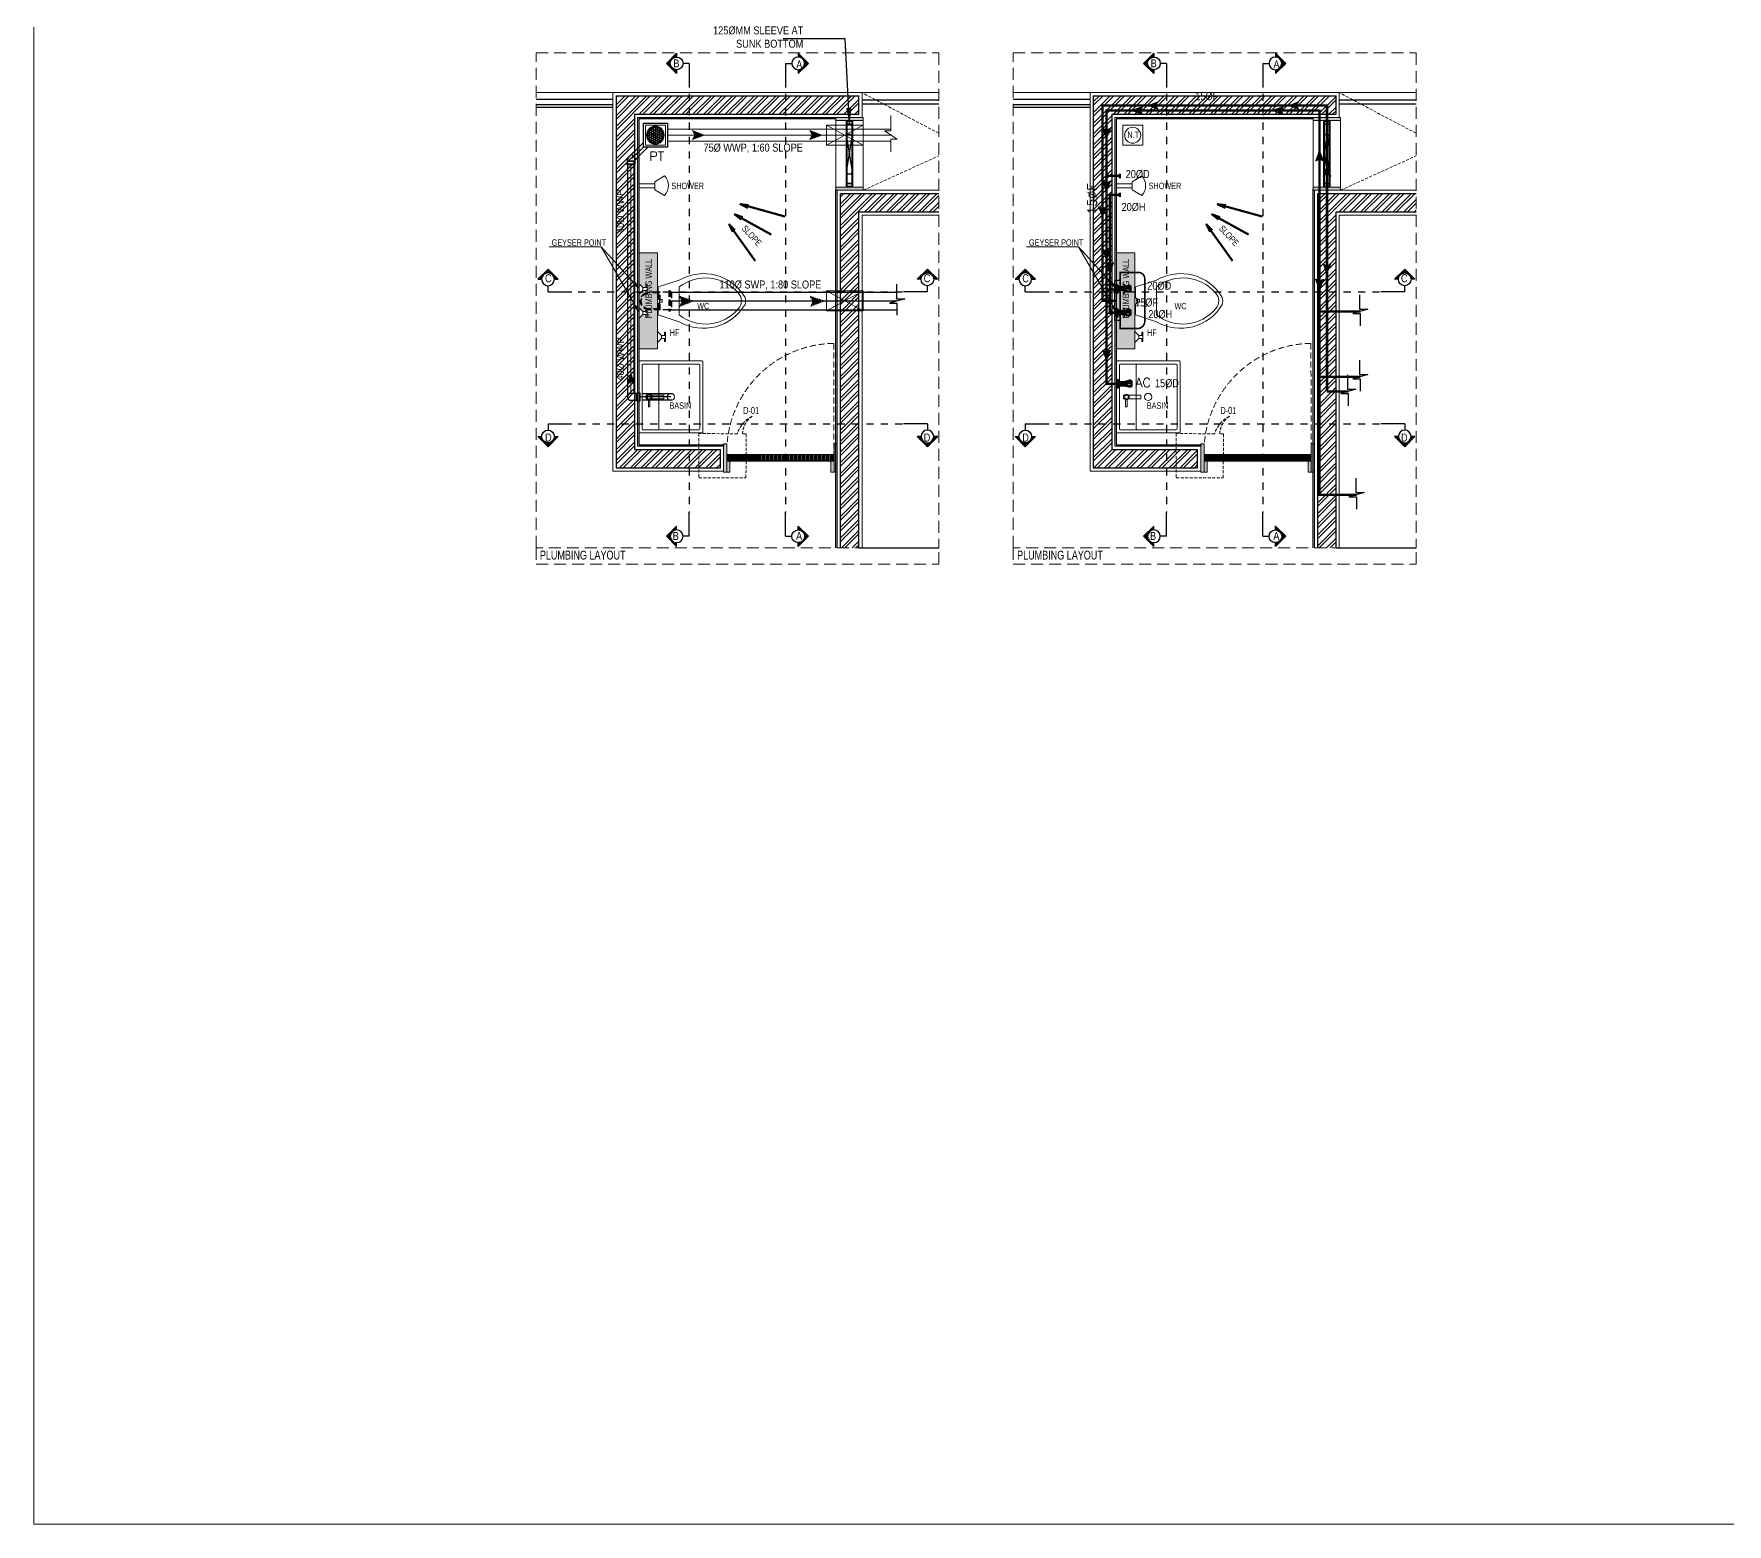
# Model space of a CAD drawing. Header units: inches. Extents: x 899679 to 12882928, y -3363313 to 527800.
# Drawn here: x 904319 to 914899, y 499649 to 508964 of the extents above; entities that cross this region are included whole.
import ezdxf
from ezdxf.enums import TextEntityAlignment as Align

# ---------------------------------------------------------------- set-up
doc = ezdxf.new("R2010")
doc.units = ezdxf.units.IN
doc.header["$LTSCALE"] = 150
for name, pattern in [('CENTER', [2, 1.25, -0.25, 0.25, -0.25]), ('CENTER2', [1.125, 0.75, -0.125, 0.125, -0.125]), ('Dash', [6, 3, -3]), ('DASHED', [0.75, 0.5, -0.25]), ('DASHED2', [0.375, 0.25, -0.125]), ('HIDDEN', [0.375, 0.25, -0.125]), ('HIDDEN2', [0.1875, 0.125, -0.0625]), ('PHANTOMX2', [5, 2.5, -0.5, 0.5, -0.5, 0.5, -0.5])]:
    doc.linetypes.add(name, pattern=pattern)
for name, color, linetype, lineweight in [('46', 46, 'Continuous', 5), ('DOTTED LINE-MSA', 3, 'HIDDEN2', 13), ('ELE', 6, 'Continuous', 25), ('ELE-04-MSA', 139, 'Continuous', 15), ('ele02', 4, 'Continuous', 9), ('ele03', 147, 'Continuous', 5), ('g-cen-sym', 8, 'Continuous', 25), ('g-cent-sym', 8, 'Continuous', 15), ('g-dot', 8, 'HIDDEN', 9), ('g-ele-02', 8, 'Continuous', 9), ('g-ele-3', 8, 'Continuous', 0), ('g-ele02', 8, 'Continuous', 9), ('g-text', 8, 'Continuous', 9), ('P.FIXTURE-MSA', 8, 'Continuous', 5), ('P_SOIL WASTE PIPE', 6, 'DASHED2', 30), ('P_SW PIPE', 6, 'Continuous', 9), ('P_Water Supply Downtake pipe', 3, 'Continuous', 25), ('P_WW PIPE', 4, 'Continuous', 9), ('Pl_FLushing PIpe', 150, 'Continuous', 9), ('PLASTER', 3, 'Continuous', 9), ('SECTION LINE', 8, 'CENTER', 9), ('SHEET', 7, 'Continuous', 13), ('TILE', 8, 'Continuous', 13), ('WALL HATCH-MSA', 251, 'Continuous', 9), ('WALL-MSA', 32, 'Continuous', 30), ('WINDOW-MSA', 50, 'Continuous', 13)]:
    doc.layers.add(name, color=color, linetype=linetype, lineweight=lineweight)
for name, color, linetype in [('ELE-02-MSA', 4, 'Continuous'), ('g-sol250', 8, 'Continuous'), ('P-HWS', 1, 'Continuous'), ('P-WALL', 7, 'Continuous'), ('P_ARROW', 31, 'PHANTOMX2'), ('P_GEYSER', 1, 'Continuous'), ('P_NT', 7, 'Continuous'), ('P_SANITARY', 7, 'Continuous'), ('P_WASTE WATER PIPE', 4, 'DASHED2'), ('PL-Sleeve', 1, 'Continuous'), ('TILE SECTION', 152, 'Continuous')]:
    doc.layers.add(name, color=color, linetype=linetype)
doc.styles.add('AR', font='swisscl.ttf')
doc.styles.add('ARIAL', font='swisscl.ttf')
doc.styles.add('arial unicode', font='swisscl.ttf', dxfattribs={"height": 165})
doc.styles.add('PLUMBING TEXT', font='ARIALN.TTF')
doc.styles.add('SWINS', font='swissc.ttf')
doc.styles.add('{18b73a54-fa43-428c-adcb-c1c7bbdf2c84}', font='Simplex.shx')
doc.dimstyles.new('25', dxfattribs={"dimtxt": 40, "dimasz": 18, "dimexe": 0, "dimexo": 0, "dimgap": 10, "dimtad": 1, "dimdec": 0, "dimzin": 3, "dimdsep": 46, "dimtxsty": 'ARIAL', "dimblk": 'ARCHTICK', "dimcen": 0, "dimclrd": 256, "dimclre": 256, "dimclrt": 256, "dimadec": 0, "dimazin": 0, "dimtfac": 1, "dimtdec": 0, "dimtmove": 1, "dimatfit": 0, "dimfxl": 1, "dimtolj": 1, "dimtzin": 0, "dimlwd": 18, "dimlwe": 5, "dimarcsym": 0})
doc.dimstyles.new('75', dxfattribs={"dimtxt": 115, "dimasz": 50, "dimexe": 75, "dimexo": 0, "dimgap": 25, "dimtad": 1, "dimdec": 0, "dimzin": 0, "dimdsep": 46, "dimtxsty": 'ARIAL', "dimblk": 'ARCHTICK', "dimcen": 0.09, "dimdle": 75, "dimclrd": 256, "dimclre": 256, "dimclrt": 256, "dimadec": 0, "dimazin": 0, "dimtfac": 1, "dimtdec": 0, "dimtofl": 0, "dimtmove": 1, "dimatfit": 0, "dimfxl": 1, "dimtolj": 1, "dimtzin": 0, "dimlwd": -1, "dimlwe": -1, "dimarcsym": 0})
doc.dimstyles.new('WORKING DIM', dxfattribs={"dimtxt": 155, "dimasz": 100, "dimexe": 50, "dimexo": 0, "dimgap": 20, "dimtad": 1, "dimdec": 0, "dimzin": 0, "dimdsep": 46, "dimtxsty": 'AR', "dimblk": 'OBLIQUE', "dimcen": 0.09, "dimdle": 50, "dimclrd": 256, "dimclre": 250, "dimclrt": 256, "dimadec": 0, "dimazin": 0, "dimtfac": 1, "dimtdec": 0, "dimtofl": 0, "dimtmove": 1, "dimatfit": 0, "dimfxl": 1, "dimtolj": 1, "dimtzin": 0, "dimlwd": -1, "dimlwe": -1, "dimarcsym": 0})
pattern_1 = [(45, (-909973.374, -537894.42), (-33.6759605, 33.6759605), []), (45, (-909950.923, -537894.42), (-33.6759605, 33.6759605), [])]

# ---------------------------------------------------------------- blocks, each defined once
blk = doc.blocks.new('A$C90003454')
at = {"layer": '46'}
for points in [[(61, 44), (61, 84), (41, 84), (41, 44)], [(689, 84), (689, 44), (709, 44), (709, 84)]]:
    blk.add_hatch(color=256, dxfattribs=at).paths.add_polyline_path(points)
at = {"layer": 'g-sol250'}
h = blk.add_hatch(color=256, dxfattribs=at)
h.dxf.hatch_style = 1
h.paths.add_polyline_path([(60, -28), (40, -28), (40, 42), (60, 42)])
h.paths.add_polyline_path([(40, -28), (20, -28), (20, 151), (40, 151)])
h = blk.add_hatch(color=256, dxfattribs=at)
h.dxf.hatch_style = 1
h.paths.add_polyline_path([(710, -28), (690, -28), (690, 42), (710, 42)])
h.paths.add_polyline_path([(730, -28), (710, -28), (710, 151), (730, 151)])
at = {"layer": 'g-dot', "linetype": 'HIDDEN'}
blk.add_lwpolyline([(708, 778), (709, 80)], dxfattribs=at)
blk.add_arc((718, 100), 678, 90.8798, 182.8507, dxfattribs=at)
at = {"layer": 'g-ele-02', "ltscale": 750}
for p, q in [((40, 42), (60, 42)), ((40, -28), (40, 38)), ((20, -28), (40, -28))]:
    blk.add_line(p, q, dxfattribs=at)
for points in [[(20, 151), (20, -28), (40, -28), (40, 151)], [(710, 151), (710, -28), (730, -28), (730, 151)], [(40, -28), (40, 42), (60, 42), (60, -28)], [(690, -28), (690, 42), (710, 42), (710, -28)]]:
    blk.add_lwpolyline(points, close=True, dxfattribs=at)
at = {"layer": 'g-ele-3'}
for p, q in [((40, 62), (40, 42)), ((40, 42), (690, 42))]:
    blk.add_line(p, q, dxfattribs=at)
at = {"layer": 'g-ele02'}
for p, q in [((41, 44), (41, 84)), ((41, 84), (61, 84)), ((61, 44), (41, 44)), ((689, 84), (61, 84)), ((61, 84), (61, 44)), ((689, 83), (61, 83)), ((689, 45), (61, 45)), ((689, 44), (61, 44))]:
    blk.add_line(p, q, dxfattribs=at)
blk.add_lwpolyline([(689, 44), (709, 44), (709, 84), (689, 84)], close=True, dxfattribs=at)
at = {"layer": 'TILE'}
for p, q in [((64, 45, 0), (64, 83, 0)), ((70, 45, 0), (70, 83, 0)), ((76, 45, 0), (76, 83, 0)), ((83, 45, 0), (83, 83, 0)), ((89, 45, 0), (89, 83, 0)), ((95, 45, 0), (95, 83, 0)), ((101, 45, 0), (101, 83, 0)), ((108, 45, 0), (108, 83, 0)), ((114, 45, 0), (114, 83, 0)), ((120, 45, 0), (120, 83, 0)), ((126, 45, 0), (126, 83, 0)), ((133, 45, 0), (133, 83, 0)), ((139, 45, 0), (139, 83, 0)), ((145, 45, 0), (145, 83, 0)), ((151, 45, 0), (151, 83, 0)), ((158, 45, 0), (158, 83, 0)), ((164, 45, 0), (164, 83, 0)), ((170, 45, 0), (170, 83, 0)), ((176, 45, 0), (176, 83, 0)), ((183, 45, 0), (183, 83, 0)), ((189, 45, 0), (189, 83, 0)), ((195, 45, 0), (195, 83, 0)), ((201, 45, 0), (201, 83, 0)), ((208, 45, 0), (208, 83, 0)), ((214, 45, 0), (214, 83, 0)), ((220, 45, 0), (220, 83, 0)), ((226, 45, 0), (226, 83, 0)), ((233, 45, 0), (233, 83, 0)), ((239, 45, 0), (239, 83, 0)), ((245, 45, 0), (245, 83, 0)), ((245, 45, 0), (245, 83, 0)), ((251, 45, 0), (251, 83, 0)), ((251, 45, 0), (251, 83, 0)), ((258, 45, 0), (258, 83, 0)), ((258, 45, 0), (258, 83, 0)), ((264, 45, 0), (264, 83, 0)), ((264, 45, 0), (264, 83, 0)), ((270, 45, 0), (270, 83, 0)), ((270, 45, 0), (270, 83, 0)), ((276, 45, 0), (276, 83, 0)), ((276, 45, 0), (276, 83, 0)), ((283, 45, 0), (283, 83, 0)), ((283, 45, 0), (283, 83, 0)), ((289, 45, 0), (289, 83, 0)), ((289, 45, 0), (289, 83, 0)), ((295, 45, 0), (295, 83, 0)), ((301, 45, 0), (301, 83, 0)), ((308, 45, 0), (308, 83, 0)), ((314, 45, 0), (314, 83, 0)), ((320, 45, 0), (320, 83, 0)), ((326, 45, 0), (326, 83, 0)), ((333, 45, 0), (333, 83, 0)), ((339, 45, 0), (339, 83, 0)), ((339, 45, 0), (339, 83, 0)), ((345, 45, 0), (345, 83, 0)), ((351, 45, 0), (351, 83, 0)), ((358, 45, 0), (358, 83, 0)), ((364, 45, 0), (364, 83, 0)), ((370, 45, 0), (370, 83, 0)), ((376, 45, 0), (376, 83, 0)), ((383, 45, 0), (383, 83, 0)), ((389, 45, 0), (389, 83, 0)), ((395, 45, 0), (395, 83, 0)), ((401, 45, 0), (401, 83, 0)), ((408, 45, 0), (408, 83, 0)), ((414, 45, 0), (414, 83, 0)), ((420, 45, 0), (420, 83, 0)), ((426, 45, 0), (426, 83, 0)), ((433, 45, 0), (433, 83, 0)), ((439, 45, 0), (439, 83, 0)), ((445, 45, 0), (445, 83, 0)), ((451, 45, 0), (451, 83, 0)), ((458, 45, 0), (458, 83, 0)), ((464, 45, 0), (464, 83, 0)), ((470, 45, 0), (470, 83, 0)), ((476, 45, 0), (476, 83, 0)), ((483, 45, 0), (483, 83, 0)), ((483, 45, 0), (483, 83, 0)), ((489, 45, 0), (489, 83, 0)), ((489, 45, 0), (489, 83, 0)), ((495, 45, 0), (495, 83, 0)), ((495, 45, 0), (495, 83, 0)), ((501, 45, 0), (501, 83, 0)), ((501, 45, 0), (501, 83, 0)), ((508, 45, 0), (508, 83, 0)), ((508, 45, 0), (508, 83, 0)), ((514, 45, 0), (514, 83, 0)), ((514, 45, 0), (514, 83, 0)), ((520, 45, 0), (520, 83, 0)), ((520, 45, 0), (520, 83, 0)), ((526, 45, 0), (526, 83, 0)), ((526, 45, 0), (526, 83, 0)), ((533, 45, 0), (533, 83, 0)), ((539, 45, 0), (539, 83, 0)), ((545, 45, 0), (545, 83, 0)), ((551, 45, 0), (551, 83, 0)), ((558, 45, 0), (558, 83, 0)), ((564, 45, 0), (564, 83, 0)), ((570, 45, 0), (570, 83, 0)), ((576, 45, 0), (576, 83, 0)), ((583, 45, 0), (583, 83, 0)), ((589, 45, 0), (589, 83, 0)), ((595, 45, 0), (595, 83, 0)), ((601, 45, 0), (601, 83, 0)), ((608, 45, 0), (608, 83, 0)), ((614, 45, 0), (614, 83, 0)), ((620, 45, 0), (620, 83, 0)), ((626, 45, 0), (626, 83, 0)), ((633, 45, 0), (633, 83, 0)), ((639, 45, 0), (639, 83, 0)), ((645, 45, 0), (645, 83)), ((651, 45, 0), (651, 83, 0)), ((658, 45, 0), (658, 83, 0)), ((664, 45, 0), (664, 83, 0)), ((670, 45, 0), (670, 83, 0)), ((676, 45, 0), (676, 83, 0)), ((683, 45, 0), (683, 83, 0)), ((689, 45, 0), (689, 83, 0))]:
    blk.add_line(p, q, dxfattribs=at)
at = {"layer": 'TILE SECTION'}
blk.add_line((20, 139, 0), (20, 147, 0), dxfattribs=at)
blk.add_lwpolyline([(28, -28), (28, -28)], dxfattribs=at)
blk = doc.blocks.new('sec')
at = {"layer": 'g-cen-sym'}
h = blk.add_hatch(color=256, dxfattribs=at)
h.paths.add_polyline_path([(0, 538), (-108, 430), (-108, 399, -0.206231), (0, 446, -0.414214), (149, 297), (240, 297)])
h.paths.add_polyline_path([(-108, 399), (-108, 430), (-138, 399), (-138, 352, -0.095653)])
h.paths.add_polyline_path([(-138, 399), (-168, 369), (-168, 297), (-149, 297, -0.094234), (-138, 352)])
h.paths.add_polyline_path([(-168, 369), (-205, 333), (-205, 297), (-168, 297)])
h.paths.add_polyline_path([(-205, 333), (-240, 297), (-205, 297)])
for q in [(-562, 0), (0, 149)]:
    blk.add_line((0, 0), q, dxfattribs=at)
blk.add_lwpolyline([(-149, 297), (-240, 297), (0, 538), (240, 297), (149, 297)], dxfattribs=at)
blk.add_circle((0, 297), 149, dxfattribs=at)
blk = doc.blocks.new('ewc')
at = {"linetype": 'Continuous'}
for p, q in [((6, 102), (158, 152)), ((6, 25), (6, 102)), ((158, 102), (158, -102)), ((6, -102), (6, -25)), ((6, -102), (158, -152))]:
    blk.add_line(p, q, dxfattribs=at)
for points in [[(15, -16), (0, -31), (0, 31), (15, 16)], [(15, 10), (35, 10), (35, -10), (15, -10)]]:
    blk.add_lwpolyline(points, close=True, dxfattribs=at)
for centre, radius, start, end in [((335, -152), 351, 30.4629, 120.0965), ((350, -145), 313, 39.8463, 127.8249), ((532, 0), 79.8, 316.4849, 43.5151), ((539, 0), 102, 344.8605, 15.1395), ((335, 152), 351, 239.9035, 329.5371), ((350, 145), 313, 232.1751, 320.1537)]:
    blk.add_arc(centre, radius, start, end, dxfattribs=at)
blk = doc.blocks.new('TAP-1')
for p, q in [((10, -44), (29, -44)), ((10, -51), (29, -51)), ((29, -44), (29, -51))]:
    blk.add_line(p, q)
for points in [[(-10, -25), (-35, 0), (35, 0), (10, -25)], [(-10, -44), (-29, -44), (-29, -51), (-10, -51)]]:
    blk.add_lwpolyline(points)
blk.add_lwpolyline([(10, -25), (10, -51), (-10, -51), (-10, -25)], close=True)
blk = doc.blocks.new('G$CDDA0B9F1')
for p, q in [((-400, 220), (-400, -220)), ((-5, 225), (-395, 225)), ((0, -220), (0, 220)), ((-380, 200), (-380, -200)), ((-130, 205), (-375, 205)), ((-25, 205), (-130, 205)), ((-125, -200), (-125, 200)), ((-20, -200), (-20, 200)), ((-375, -205), (-130, -205)), ((-130, -205), (-25, -205)), ((-395, -225), (-5, -225))]:
    blk.add_line(p, q)
at = {"elevation": 0}
blk.add_lwpolyline([(-155, -11), (-45, -11), (-45, 11), (-155, 11)], close=True, dxfattribs=at)
for points in [[(-74, -11), (-54, -11), (-54, 11), (-74, 11)], [(-59, -11), (-59, -61), (-69, -61), (-69, -11)]]:
    blk.add_lwpolyline(points, close=True)
for centre, radius in [((-200, 0), 22.5), ((-64, 0), 17.5)]:
    blk.add_circle(centre, radius)
for centre, start, end in [((-395, 220), 90, 180), ((-5, 220), 0, 90), ((-375, 200), 90, 180), ((-130, 200), 0, 90), ((-25, 200), 0, 90), ((-375, -200), 180, 270), ((-130, -200), 270, 0), ((-25, -200), 270, 0), ((-395, -220), 180, 270), ((-5, -220), 270, 0)]:
    blk.add_arc(centre, 5, start, end)
blk = doc.blocks.new('_ArchTick')
at = {"color": 0, "linetype": 'ByBlock', "const_width": 0.15}
blk.add_lwpolyline([(-0.5, -0.5), (0.5, 0.5)], dxfattribs=at)
blk = doc.blocks.new('A$C9f60bd39')
for p, q in [((-25, 100), (-62, 160)), ((61, 160), (25, 100)), ((25, 100), (-25, 100)), ((13, 100), (-13, 100))]:
    blk.add_line(p, q)
blk.add_lwpolyline([(-13, 100), (-13, 0), (13, 0), (13, 100)], close=True)
blk.add_arc((-1, 95), 89.1, 46.5161, 133.6628)
blk = doc.blocks.new('A$Cd9974d17')
at = {"elevation": 0}
blk.add_lwpolyline([(15, -125), (140, -125), (140, 0), (15, 0)], close=True, dxfattribs=at)
blk.add_circle((77, -63, 0), 50)
blk = doc.blocks.new('_OBLIQUE')
at = {"color": 0, "linetype": 'ByBlock'}
blk.add_line((-0.5, -0.5), (0.5, 0.5), dxfattribs=at)
blk = doc.blocks.new('AC')
at = {"layer": 'P_SANITARY', "ltscale": 10}
h = blk.add_hatch(color=7, dxfattribs=at)
h.set_gradient(color1=(242, 244, 241), color2=(118, 137, 108), rotation=90, one_color=1, tint=0.48, name='INVCYLINDER')
h.paths.add_polyline_path([(0, -25), (14, -25), (14, 0), (0, 0)])
h.paths.add_polyline_path([(0, 0), (14, 0), (14, 25), (0, 25)])
h = blk.add_hatch(color=7, dxfattribs=at)
h.set_gradient(color1=(242, 244, 241), color2=(118, 137, 108), rotation=90, one_color=1, tint=0.48, name='INVCYLINDER')
h.paths.add_polyline_path([(14, 13), (14, -13), (58, -13), (58, 13)])
h = blk.add_hatch(color=7, dxfattribs=at)
h.set_gradient(color1=(242, 244, 241), color2=(118, 137, 108), rotation=90, one_color=1, tint=0.48, name='INVCYLINDER')
h.paths.add_polyline_path([(100, 0), (100, 6), (99, 12), (97, 19), (86, 24), (66, 17), (58, 17), (58, 0)])
h.paths.add_polyline_path([(94, 7), (86, 4), (67, 6), (67, 6), (66, 7), (66, 9), (66, 9), (67, 10), (86, 14), (94, 11), (95, 11), (95, 10), (95, 9), (95, 8)], flags=16)
h.paths.add_polyline_path([(93, 16), (86, 16), (69, 13), (69, 13), (68, 13), (67, 14), (66, 14), (66, 15), (66, 16), (67, 17), (86, 22), (95, 19), (95, 19), (95, 18), (94, 17)], flags=16)
h = blk.add_hatch(color=7, dxfattribs=at)
h.set_gradient(color1=(242, 244, 241), color2=(118, 137, 108), rotation=90, one_color=1, tint=0.48, name='INVCYLINDER')
h.paths.add_polyline_path([(86, -11), (67, -7), (66, -7), (66, -6), (66, -5), (67, -4), (67, -3), (86, -1), (86, 0), (58, 0), (58, -15), (64, -15), (86, -22), (86, -20), (86, -20), (67, -14), (66, -13), (66, -12), (66, -12), (67, -11), (68, -11), (69, -11), (69, -11), (86, -14), (93, -14), (94, -14), (95, -16), (95, -17), (95, -17), (86, -20), (86, -22), (98, -18), (98, -18), (98, -17), (99, -15), (99, -11), (100, -6), (100, -1), (100, 0), (86, 0), (86, -1), (94, -5), (95, -5), (95, -6), (95, -7), (95, -8), (94, -9)])
at = {"layer": 'P_SANITARY', "color": 7}
blk.add_line((58, 17), (58, -15), dxfattribs=at)
at = {"layer": 'P_SANITARY', "ltscale": 10}
blk.add_lwpolyline([(14, -25), (14, 25), (0, 25), (0, -25)], close=True, dxfattribs=at)
for points in [[(58, 13), (14, 13)], [(14, -13), (58, -13)]]:
    blk.add_lwpolyline(points, dxfattribs=at)
at = {"layer": 'P_SANITARY', "color": 7}
for points in [[(58, -15), (64, -15), (86, -22), (98, -18), (98, -18), (98, -17), (99, -15), (99, -11), (100, -6), (100, -1), (100, 6), (99, 12), (97, 19), (86, 24), (66, 17), (58, 17), (58, -15)], [(86, 22), (95, 19), (95, 19), (95, 18), (94, 17), (93, 16), (86, 16), (69, 13), (69, 13), (68, 13), (67, 14), (66, 14), (66, 15), (66, 16), (67, 17), (86, 22)], [(86, 14), (94, 11), (95, 11), (95, 10), (95, 9), (95, 8), (94, 7), (86, 4), (67, 6), (67, 6), (66, 7), (66, 9), (66, 9), (67, 10), (86, 14)], [(86, 23), (86, 24)], [(86, 14), (86, 17)], [(86, -1), (86, 3)], [(98, -18), (98, 17)], [(86, -11), (94, -9), (95, -8), (95, -7), (95, -6), (95, -5), (94, -5), (86, -1), (67, -3), (67, -4), (66, -5), (66, -6), (66, -7), (67, -7), (86, -11)], [(86, -20), (95, -17), (95, -17), (95, -16), (94, -14), (93, -14), (86, -14), (69, -11), (69, -11), (68, -11), (67, -11), (66, -12), (66, -12), (66, -13), (67, -14), (86, -20)], [(86, -14), (86, -11)], [(86, -22), (86, -20)]]:
    blk.add_lwpolyline(points, dxfattribs=at)
blk = doc.blocks.new('ARR')
at = {"ltscale": 0.025}
h = blk.add_hatch(color=256, dxfattribs=at)
edge = h.paths.add_edge_path()
edge.add_line((249, 94), (0, 0))
edge.add_line((0, 0), (249, -94))
edge.add_line((249, -94), (200, 0))
edge.add_line((200, 0), (249, 94))
at = {"color": 7, "linetype": 'Continuous', "ltscale": 0.025}
blk.add_lwpolyline([(249, 94), (0, 0), (249, -94), (200, 0)], close=True, dxfattribs=at)
blk = doc.blocks.new('GEYSER')
at = {"layer": 'P_GEYSER', "linetype": 'Continuous'}
for points in [[(-125, -33), (-125, 0)], [(125, 0), (-125, 0)], [(125, -33), (125, 0)]]:
    blk.add_lwpolyline(points, dxfattribs=at)
at = {"layer": 'P_GEYSER', "linetype": 'Continuous', "const_width": 10}
blk.add_lwpolyline([(175, -148, -0.308026), (137, -186), (-137, -186, -0.414214), (-175, -148), (-175, -33), (175, -33)], format="xyb", close=True, dxfattribs=at)
at = {"layer": 'P_SANITARY', "rotation": 269.9999999999999}
for p in [(-75, 0), (75, 0)]:
    blk.add_blockref('AC', p, dxfattribs=at)
blk = doc.blocks.new("BEND 87'-110 TOP")
at = {"layer": 'P_SOIL WASTE PIPE'}
for p, q in [((-55, 68), (-55, 0)), ((-50, 59), (-50, 0)), ((50, 59), (50, 0)), ((55, 68), (55, 0))]:
    blk.add_line(p, q, dxfattribs=at)
for points in [[(-64, 131), (-64, 122)], [(64, 131), (-64, 131)], [(64, 122), (-64, 122)], [(55, 140), (-55, 140)], [(-55, 140), (-55, 131)], [(-55, 122), (-55, 68)], [(55, 140), (55, 131)], [(55, 122), (55, 68)], [(64, 131), (64, 122)], [(-55, 68), (55, 68)], [(-55, 68), (-50, 59)], [(-50, 59), (50, 59)], [(-50, 59), (50, 59)], [(55, 68), (50, 59)]]:
    blk.add_lwpolyline(points, dxfattribs=at)
for radius in [55, 50]:
    blk.add_arc((0, 0), radius, 180, 0, dxfattribs=at)
blk = doc.blocks.new('SOIL WASTE ARROW')
at = {"layer": 'P_SOIL WASTE PIPE', "ltscale": 0.025}
blk.add_hatch(color=256, dxfattribs=at).paths.add_polyline_path([(481729.92, -256826.03), (481737.16, -256823.3), (481735.75, -256826.03), (481737.16, -256828.77)])
at = {"layer": 'P_SOIL WASTE PIPE', "color": 7, "linetype": 'ByBlock', "ltscale": 0.025}
blk.add_lwpolyline([(481729.92, -256826.03), (481737.16, -256823.3), (481735.75, -256826.03), (481737.16, -256828.77), (481729.92, -256826.03)], close=True, dxfattribs=at)
blk = doc.blocks.new('NT-1')
at = {"layer": 'P_NT'}
h = blk.add_hatch(dxfattribs=at)
h.set_pattern_fill('HEX', color=256, scale=35, style=0)
h.set_pattern_definition([(0, (-3250.732, -29.714), (0, 7.577722), [4.375, -8.75]), (120, (-3250.732, -29.714), (-6.5625, -3.788861), [4.375, -8.75]), (60, (-3246.357, -29.714), (-6.5625, 3.788861), [4.375, -8.75])])
edge = h.paths.add_edge_path()
edge.add_arc((75, 75), 50, 0, 360)
blk.add_lwpolyline([(0, 0), (150, 0), (150, 150), (0, 150)], close=True, dxfattribs=at)
for radius in [55, 50]:
    blk.add_circle((75, 75), radius, dxfattribs=at)
blk = doc.blocks.new('WASTE WATER ARROW')
at = {"layer": 'P_WASTE WATER PIPE', "ltscale": 0.025}
blk.add_hatch(color=256, dxfattribs=at).paths.add_polyline_path([(481737.2, -256822.5), (481729.9, -256825.3), (481737.2, -256828), (481735.7, -256825.3)])
at = {"layer": 'P_WASTE WATER PIPE', "color": 7, "linetype": 'ByBlock', "ltscale": 0.025}
blk.add_lwpolyline([(481737.2, -256822.5), (481729.9, -256825.3), (481737.2, -256828), (481735.7, -256825.3)], close=True, dxfattribs=at)
blk = doc.blocks.new('A$C8c3961fa')
at = {"layer": 'P_WASTE WATER PIPE', "linetype": 'Continuous', "ltscale": 5}
for p, q in [((0, 24), (0, -24)), ((2, 24), (0, 24)), ((2, -24), (2, 24)), ((19, 24), (5, 24)), ((5, -23), (5, 24)), ((24, 22), (19, 24)), ((19, -23), (19, 24)), ((24, -21), (24, 22)), ((0, -24), (2, -24)), ((5, -23), (19, -23)), ((19, -23), (24, -21))]:
    blk.add_line(p, q, dxfattribs=at)
at = {"layer": 'P_WASTE WATER PIPE', "linetype": 'DASHED2', "ltscale": 5}
for p, q in [((24, 22), (57, 22)), ((24, -21), (57, -21))]:
    blk.add_line(p, q, dxfattribs=at)
blk.add_arc((57, 0), 21.3, 269.995, 90.005, dxfattribs=at)
at = {"layer": 'P_WASTE WATER PIPE', "linetype": 'Continuous', "ltscale": 5}
for centre, major_axis, start_param, end_param in [((3, 23), (-1.28, -1.28), 2.381065, 5.472916), ((3, -23), (-1.29, -1.29), -0.686339, 2.330117)]:
    blk.add_ellipse(centre, major_axis=major_axis, ratio=1, start_param=start_param, end_param=end_param, dxfattribs=at)
blk = doc.blocks.new('A$C42D14513')
at = {"layer": 'P_WASTE WATER PIPE', "linetype": 'Continuous', "ltscale": 5}
for p, q in [((0, 86, 0), (6, 92, 0)), ((0, 86, 0), (86, 0, 0)), ((7, 79, 0), (4, 76, 0)), ((4, 76, 0), (76, 4, 0)), ((6, 92, 0), (92, 6, 0)), ((39, 122, 0), (8, 90, 0)), ((41, 118, 0), (10, 88, 0)), ((41, 118, 0), (10, 88, 0)), ((47, 124, 0), (39, 122, 0)), ((122, 39, 0), (39, 122, 0)), ((49, 121, 0), (41, 118, 0)), ((47, 164, 0), (47, 124, 0)), ((47, 164, 0), (155, 164, 0)), ((124, 47, 0), (47, 124, 0)), ((51, 123, 0), (49, 121, 0)), ((51, 164, 0), (51, 123, 0)), ((79, 7, 0), (76, 4, 0)), ((86, 0, 0), (92, 6, 0)), ((118, 41, 0), (88, 10, 0)), ((122, 39, 0), (90, 8, 0)), ((121, 49, 0), (118, 41, 0)), ((121, 49, 0), (121, 49, 0)), ((124, 47, 0), (122, 39, 0)), ((151, 164, 0), (151, 121, 0)), ((155, 121, 0), (155, 164, 0))]:
    blk.add_line(p, q, dxfattribs=at)
for radius, start in [(102, 315), (105, 315.1137)]:
    blk.add_arc((49, 121, 0), radius, start, 0, dxfattribs=at)
blk = doc.blocks.new('G$C47986ACB')
at = {"layer": 'g-sol250'}
h = blk.add_hatch(color=251, dxfattribs=at)
h.dxf.hatch_style = 1
h.paths.add_polyline_path([(-643, 2792), (-643, 2772), (-472, 2772), (-472, 2792)])
h = blk.add_hatch(color=251, dxfattribs=at)
h.dxf.hatch_style = 1
h.paths.add_polyline_path([(-643, 2357), (-643, 2337), (-472, 2337), (-472, 2357)])
h = blk.add_hatch(color=251, dxfattribs=at)
h.dxf.hatch_style = 1
h.paths.add_polyline_path([(-1758, 1345), (-1874, 1345), (-1874, 1535), (-1848, 1561), (-1829, 1561), (-1829, 1541), (-1823, 1541), (-1823, 1561), (-1823, 1580), (-1823, 1599), (-1829, 1599), (-1829, 1580), (-1848, 1580), (-1874, 1605), (-1874, 1685), (-1848, 1711), (-1829, 1711), (-1829, 1691), (-1823, 1691), (-1823, 1711), (-1823, 1730), (-1823, 1749), (-1829, 1749), (-1829, 1730), (-1848, 1730), (-1874, 1755), (-1874, 1945), (-1758, 1945)])
at = {"layer": 'WALL HATCH-MSA'}
h = blk.add_hatch(dxfattribs=at)
h.set_pattern_fill('ANSI32', color=251, scale=5)
h.set_pattern_definition(pattern_1)
h.paths.add_polyline_path([(-2017, 2927), (-2017, 602), (-1365, 602), (-1365, 717), (-1902, 717), (-1902, 2812), (-500, 2812), (-500, 2927)])
h = blk.add_hatch(dxfattribs=at)
h.set_pattern_fill('ANSI32', color=251, scale=5)
h.set_pattern_definition(pattern_1)
h.paths.add_polyline_path([(0, 2202), (0, 2317), (-615, 2317), (-615, 102), (-500, 102), (-500, 2202)])
at = {"layer": 'DOTTED LINE-MSA', "color": 251}
for p, q in [((0, 2693), (-480, 2947)), ((-472, 2337), (0, 2552))]:
    blk.add_line(p, q, dxfattribs=at)
at = {"layer": 'ELE', "color": 251, "elevation": 0}
for points in [[(-558, 2570), (-542, 2669, 1), (-577, 2669), (-561, 2570)], [(-558, 2553), (-542, 2454, -1), (-577, 2454), (-561, 2553)]]:
    blk.add_lwpolyline(points, format="xyb", dxfattribs=at)
blk.add_lwpolyline([(-558, 2553), (-561, 2553), (-561, 2570), (-558, 2570)], close=True, dxfattribs=at)
at = {"layer": 'ELE-02-MSA', "color": 251}
for p, q in [((-2517, 2907), (-2037, 2907)), ((-2517, 2872), (-2037, 2872)), ((-2517, 2857), (-2037, 2857)), ((-480, 2902), (0, 2902)), ((-480, 2877), (0, 2877))]:
    blk.add_line(p, q, dxfattribs=at)
at = {"layer": 'ELE-04-MSA', "color": 251}
for p, q in [((-2517, 2947), (-2037, 2947)), ((-480, 2947), (0, 2947))]:
    blk.add_line(p, q, dxfattribs=at)
at = {"layer": 'ele02', "color": 251, "elevation": 0}
for points in [[(-578, 2747), (-578, 2772), (-538, 2772), (-538, 2747)], [(-573, 2752), (-573, 2767), (-543, 2767), (-543, 2752)]]:
    blk.add_lwpolyline(points, close=True, dxfattribs=at)
at = {"layer": 'ele02', "color": 251}
for points in [[(-578, 2357), (-578, 2382), (-538, 2382), (-538, 2357)], [(-573, 2362), (-573, 2377), (-543, 2377), (-543, 2362)]]:
    blk.add_lwpolyline(points, close=True, dxfattribs=at)
at = {"layer": 'ele03', "color": 251}
for p, q in [((-643, 2772), (-643, 2357)), ((-472, 2772), (-472, 2357)), ((-578, 2747), (-578, 2382)), ((-573, 2747), (-573, 2382)), ((-543, 2747), (-543, 2382)), ((-538, 2747), (-538, 2382))]:
    blk.add_line(p, q, dxfattribs=at)
at = {"layer": 'g-cen-sym', "color": 251, "linetype": 'Dash', "lineweight": -3, "ltscale": 0.1}
for p, q in [((-1559, 3030), (-1559, 323)), ((-958, 3030), (-958, 323)), ((-2343, 1701), (-221, 1701)), ((-2343, 877), (-221, 877))]:
    blk.add_line(p, q, dxfattribs=at)
at = {"layer": 'g-cent-sym', "color": 251, "linetype": 'HIDDEN', "ltscale": 0.5, "elevation": 1}
blk.add_lwpolyline([(-1499, 816), (-1499, 540), (-1205, 540), (-1204, 815), (-1227, 815, -0.230294), (-1167, 924, 0.199841), (-1259, 815)], format="xyb", close=True, dxfattribs=at)
at = {"layer": 'g-ele-02', "color": 251, "linetype": 'Continuous'}
for points in [[(-643, 2792), (-643, 2772), (-472, 2772), (-472, 2792)], [(-643, 2357), (-643, 2337), (-472, 2337), (-472, 2357)]]:
    blk.add_lwpolyline(points, close=True, dxfattribs=at)
at = {"layer": 'P.FIXTURE-MSA', "color": 251}
blk.add_lwpolyline([(-1874, 1945), (-1758, 1945), (-1758, 1345), (-1874, 1345)], dxfattribs=at)
at = {"layer": 'PLASTER', "color": 251, "linetype": 'Continuous', "ltscale": 750}
blk.add_line((-635, 2337, 0), (-480, 2337, 0), dxfattribs=at)
at = {"layer": 'PLASTER', "color": 251}
blk.add_lwpolyline([(-1882, 737), (-1345, 737), (-1345, 582), (-2037, 582), (-2037, 2947), (-480, 2947), (-480, 2792), (-1882, 2792)], close=True, dxfattribs=at)
for points in [[(-635, 102), (-635, 2337), (0, 2337)], [(0, 2182), (-480, 2182), (-480, 102)]]:
    blk.add_lwpolyline(points, dxfattribs=at)
at = {"layer": 'SHEET', "color": 251, "linetype": 'HIDDEN', "ltscale": 2}
for points in [[(-2517, 3196), (0, 3196), (0, 102), (-2517, 102)], [(0, 102), (-2517, 102), (-2517, 0), (0, 0)]]:
    blk.add_lwpolyline(points, close=True, dxfattribs=at)
at = {"layer": 'TILE SECTION', "color": 251}
for points in [[(-643, 2784), (-1874, 2784), (-1874, 745), (-1345, 745), (-1345, 737)], [(-643, 102), (-643, 2345)]]:
    blk.add_lwpolyline(points, dxfattribs=at)
at = {"layer": 'WALL-MSA', "color": 251}
for p, q in [((-2017, 2927), (-500, 2927)), ((-2017, 2927), (-2017, 602)), ((-500, 2812), (-500, 2927)), ((-1902, 2812), (-500, 2812)), ((-1902, 2812), (-1902, 717)), ((-615, 2317), (0, 2317)), ((-615, 102), (-615, 2317)), ((-500, 2202), (0, 2202)), ((-500, 102), (-500, 2202)), ((-1902, 717), (-1365, 717)), ((-1365, 602), (-1365, 717)), ((-2017, 602), (-1365, 602)), ((-500, 102), (0, 102))]:
    blk.add_line(p, q, dxfattribs=at)
at = {"layer": 'WINDOW-MSA', "color": 251}
blk.add_line((-2017, 2317), (-2017, 2202), dxfattribs=at)
at = {"layer": 'g-cen-sym', "color": 251, "lineweight": -3, "yscale": 0.2666666667908428, "zscale": 0.2666666667908428}
for p, xscale, rotation in [((-1559, 3130), 0.2666666667908428, 90.00000088045216), ((-958, 3130), -0.2666666667908428, 269.9999991195479), ((-2442, 1701), -0.2666666667908428, 359.9999991195479), ((-2442, 877), 0.2666666667908428, 180.0000008804521), ((-71, 877), -0.2666666667908428, 180), ((-1559, 174), -0.2666666667908428, 89.99999999999999), ((-958, 174), 0.2666666667908428, 270)]:
    blk.add_blockref('sec', p, dxfattribs=dict(at, xscale=xscale, rotation=rotation))
at = {"layer": 'g-cen-sym', "color": 251, "lineweight": -3, "xscale": 0.2666666667908428, "yscale": 0.2666666667908428, "zscale": 0.2666666667908428}
blk.add_blockref('sec', (-71, 1701), dxfattribs=at)
at = {"layer": 'g-dot', "color": 251, "ltscale": 0.2}
blk.add_blockref('A$C90003454', (-1365, 602), dxfattribs=at)
at = {"layer": 'P.FIXTURE-MSA', "color": 251}
blk.add_blockref('A$Cd9974d17', (-1848, 2744, 0), dxfattribs=at)
for name, p, rotation in [('A$C9f60bd39', (-1874, 2365), 270), ('TAP-1', (-1874, 1720), 90.00000000000001), ('TAP-1', (-1874, 1570), 90.00000000000001), ('TAP-1', (-1758, 1420), 90.00000000000001)]:
    blk.add_blockref(name, p, dxfattribs=dict(at, rotation=rotation))
at = {"layer": 'P.FIXTURE-MSA', "color": 251, "xscale": 0.8580354073040002, "yscale": 0.8580354073040002, "zscale": 0.8580354073040002}
blk.add_blockref('ewc', (-1758, 1645), dxfattribs=at)
at = {"layer": 'P.FIXTURE-MSA', "color": 251, "xscale": -1}
blk.add_blockref('G$CDDA0B9F1', (-1874, 1045), dxfattribs=at)
at = {"layer": 'g-cen-sym', "color": 251, "lineweight": -3, "style": 'SWINS'}
for s, p in [('B', (-1640, 3130, 0)), ('A', (-872, 3123, 0)), ('C', (-2440, 1787, 0)), ('C', (-74, 1787, 0)), ('D', (-2440, 791, 0)), ('D', (-74, 791, 0)), ('B', (-1644, 176, 0)), ('A', (-873, 176, 0))]:
    blk.add_text(s, height=50, dxfattribs=at).set_placement(p, align=Align.MIDDLE_CENTER)
at = {"layer": 'g-cent-sym', "color": 251, "linetype": 'DASHED', "lineweight": 0, "ltscale": 100, "style": 'ARIAL'}
blk.add_text('D-01', height=45, dxfattribs=at).set_placement((-1223, 938, 0))
at = {"layer": 'g-text', "color": 251, "style": 'arial unicode'}
for s, height, p in [('N.T', 40, (-1804, 2664, 0)), ('SHOWER', 40, (-1671, 2344, 0)), ('GEYSER POINT', 40, (-2419, 1990, 0)), ('HF', 40, (-1681, 1427, 0)), ('PLUMBING LAYOUT ', 55, (-2493, 29))]:
    blk.add_text(s, height=height, dxfattribs=at).set_placement(p)
for s, rotation, p in [('SLOPE ', 312.7267, (-1235, 2095, 0)), ('PLUMBING WALL', 90, (-1793, 1536, 0))]:
    blk.add_text(s, height=40, rotation=rotation, dxfattribs=at).set_placement(p)
for s, p in [('WC', (-1472, 1613, 0)), ('BASIN', (-1615, 991, 0))]:
    blk.add_text(s, height=40, dxfattribs=at).set_placement(p, align=Align.MIDDLE)
at = {"layer": 'g-text', "color": 251}
for points, dimstyle, override in [([(-1240, 2249), (-962, 2173)], '25', {"dimasz": 50, "dimtad": 0, "dimtxsty": 'AR', "dimclrd": 256, "dimldrblk": 'Open', "dimlwd": 65535}), ([(-1310, 2123), (-1147, 1896)], '25', {"dimasz": 50, "dimtad": 0, "dimtxsty": 'AR', "dimclrd": 256, "dimldrblk": 'Open', "dimlwd": 65535}), ([(-1275, 2186), (-1048, 2061)], '25', {"dimasz": 50, "dimtad": 0, "dimtxsty": 'AR', "dimclrd": 256, "dimldrblk": 'Open', "dimlwd": 65535}), ([(-1874, 1725, 0), (-2109, 1983, 0), (-2434, 1983, 0)], '75', {"dimtxt": 90, "dimasz": 40, "dimgap": 10, "dimtad": 0, "dimtxsty": 'AR', "dimclrd": 256, "dimldrblk": 'Open'}), ([(-1874, 1576, 0), (-2109, 1983, 0), (-2434, 1983, 0)], '75', {"dimtxt": 90, "dimasz": 40, "dimgap": 10, "dimtad": 0, "dimtxsty": 'AR', "dimclrd": 256, "dimldrblk": 'Open'})]:
    blk.add_leader(points, dimstyle=dimstyle, override=override, dxfattribs=at)

msp = doc.modelspace()

# ---------------------------------------------------------------- linework, layer by layer
at = {"color": 7}
for points in [[(909708.08, 507398.82), (909708.08, 507308), (909760.29, 507308), (909665.38, 507280.95), (909711.67, 507280.95), (909711.67, 507205.44)], [(912602.5, 507332.94), (912602.5, 507242.11), (912654.71, 507242.11), (912559.8, 507215.06), (912606.09, 507215.06), (912606.09, 507139.56)], [(912602.5, 506924.44), (912602.5, 506833.61), (912654.71, 506833.61), (912559.8, 506806.56), (912606.09, 506806.56), (912606.09, 506731.06)], [(912527.5, 506833.02), (912527.5, 506742.2), (912579.71, 506742.2), (912484.8, 506715.14), (912531.09, 506715.14), (912531.09, 506639.64)], [(912578.5, 506186.94), (912578.5, 506096.11), (912630.71, 506096.11), (912535.8, 506069.06), (912582.09, 506069.06), (912582.09, 505993.56)]]:
    msp.add_lwpolyline(points, dxfattribs=at)
at = {"layer": 'P-HWS', "lineweight": 5, "const_width": 15}
for points in [[(911081.75, 507221), (911041.25, 507221), (911041.25, 507957.5), (911104.25, 507957.5)], [(911104.25, 507971.92), (911104.25, 507943.08)]]:
    msp.add_lwpolyline(points, dxfattribs=at)
at = {"layer": 'P_SOIL WASTE PIPE', "ltscale": 0.07}
for p, q in [((908289.45, 507349.19), (909709.25, 507349.19)), ((908303.89, 507239.19), (909712.83, 507239.19))]:
    msp.add_line(p, q, dxfattribs=at)
at = {"layer": 'P_SOIL WASTE PIPE', "color": 252, "linetype": 'CENTER', "ltscale": 0.005}
msp.add_line((908303.89, 507294.19), (909712.83, 507294.19), dxfattribs=at)
at = {"layer": 'P_WASTE WATER PIPE', "linetype": 'DASHED2', "ltscale": 5}
for p, q in [((908127.07, 508284.08), (908041.73, 508198.74, 0)), ((908155.2, 508255.63), (908070.02, 508170.45, 0)), ((908307.51, 506714.13), (908103.13, 506714.13)), ((908307.52, 506674.13), (908103.11, 506674.13))]:
    msp.add_line(p, q, dxfattribs=at)
at = {"layer": 'P_WASTE WATER PIPE', "linetype": 'CENTER2', "ltscale": 5}
msp.add_line((908127.07, 508255.79), (908055.88, 508184.6, 0), dxfattribs=at)
at = {"layer": 'P_WASTE WATER PIPE', "linetype": 'Continuous', "ltscale": 5}
for p, q in [((908029.56, 506701.03), (908029.56, 508145.76, 0)), ((908069.56, 506715.1), (908069.56, 508145.76, 0))]:
    msp.add_line(p, q, dxfattribs=at)
at = {"layer": 'P_WASTE WATER PIPE', "ltscale": 100}
msp.add_line((908299.07, 506694.13), (908103.12, 506694.13), dxfattribs=at)
at = {"layer": 'P_Water Supply Downtake pipe', "ltscale": 20, "const_width": 15}
for points in [[(911125.25, 506776), (911021.75, 506776), (911021.75, 508483.82), (912352.75, 508483.82), (912352.75, 507816.09)], [(911104.25, 508076.5), (911021.75, 508076.5)], [(911104.25, 508089.1), (911104.25, 508060.26)], [(912352.75, 507816.09), (912352.75, 506082.59), (912583.25, 506082.59)], [(911081.75, 507366.45), (911021.75, 507366.45)], [(912607.25, 507228.59), (912352.75, 507228.59)], [(912607.25, 506820.09), (912352.75, 506820.09)]]:
    msp.add_lwpolyline(points, dxfattribs=at)
at = {"layer": 'P_WW PIPE'}
for p, q in [((908277.07, 508368.13, 0), (909673.74, 508368.13, 0)), ((908277.07, 508293.13, 0), (909673.74, 508293.13, 0))]:
    msp.add_line(p, q, dxfattribs=at)
at = {"layer": 'P_WW PIPE', "color": 8, "linetype": 'CENTER', "ltscale": 0.005}
for p, q in [((908277.07, 508330.63, 0), (909673.74, 508330.63, 0)), ((908049.56, 506715.1), (908049.56, 508145.76, 0))]:
    msp.add_line(p, q, dxfattribs=at)
at = {"layer": 'P_WW PIPE', "elevation": 0}
msp.add_lwpolyline([(909673.74, 508453.69), (909673.74, 508356.53), (909634.42, 508356.53), (909713.05, 508304.73), (909673.74, 508304.73), (909673.74, 508225.84)], dxfattribs=at)
at = {"layer": 'PL-Sleeve', "lineweight": 5}
for points in [[(909271.37, 508391.95), (909271.37, 508266.95), (909501.37, 508266.95), (909501.37, 508391.95)], [(909271.37, 507356.69), (909271.37, 507231.69), (909501.37, 507231.69), (909501.37, 507356.69)]]:
    msp.add_lwpolyline(points, close=True, dxfattribs=at)
for points in [[(909501.37, 508391.95), (909271.37, 508266.95), (909271.37, 508391.95), (909501.37, 508266.95)], [(909501.37, 507356.69), (909271.37, 507231.69), (909271.37, 507356.69), (909501.37, 507231.69)]]:
    msp.add_lwpolyline(points, dxfattribs=at)
at = {"layer": 'Pl_FLushing PIpe', "const_width": 15}
for points in [[(910995.25, 507295.3), (910995.25, 508515.82), (912398.75, 508515.82), (912398.75, 506728.67)], [(911081.75, 507295.3), (910995.25, 507295.3)], [(912398.75, 506728.67), (912532.25, 506728.67)]]:
    msp.add_lwpolyline(points, dxfattribs=at)
at = {"layer": 'SHEET', "color": 1, "linetype": 'ByBlock', "ltscale": 0.5}
msp.add_lwpolyline([(904318.79, 519835.08), (1014080.27, 519835.08), (1014080.27, 499648.85), (904318.79, 499648.85)], close=True, dxfattribs=at)

# ---------------------------------------------------------------- block references
at = {"color": 1}
msp.add_blockref('G$C47986ACB', (909973.37, 505649.13), dxfattribs=at)
at = {"layer": 'P-HWS', "lineweight": 5, "xscale": 0.25, "yscale": 0.25, "zscale": 0.25, "rotation": 90.00000000000001}
msp.add_blockref('ARR', (911041.25, 507470.19), dxfattribs=at)
at = {"layer": 'P_ARROW', "color": 7, "xscale": -7.296045054768373, "yscale": 7.296045054768373, "zscale": 7.296045054768373, "rotation": 90}
msp.add_blockref('WASTE WATER ARROW', (-965759.11, 4021557.21, 0), dxfattribs=at)
at = {"layer": 'P_GEYSER', "xscale": -1, "rotation": 90}
msp.add_blockref('GEYSER', (911073.75, 507297.04), dxfattribs=at)
at = {"layer": 'P_NT', "xscale": -1, "rotation": 180}
msp.add_blockref('NT-1', (908127.07, 508405.63, 0), dxfattribs=at)
at = {"layer": 'P_SANITARY'}
msp.add_blockref('AC', (911081.75, 506776.5), dxfattribs=at)
at = {"layer": 'P_SOIL WASTE PIPE', "ltscale": 0.07, "xscale": -1, "rotation": 270}
msp.add_blockref("BEND 87'-110 TOP", (908163.89, 507294.19), dxfattribs=at)
at = {"layer": 'P_SOIL WASTE PIPE', "ltscale": 0.07, "xscale": -10.99147611648755, "yscale": 10.99147611648755, "zscale": 10.99147611648755, "rotation": 1.990487797669545}
for p in [(6102113.15, 3512399.68), (6102930.48, 3512399.68)]:
    msp.add_blockref('SOIL WASTE ARROW', p, dxfattribs=at)
at = {"layer": 'P_WASTE WATER PIPE', "xscale": -0.4017456934275428, "yscale": 0.4017456934275428, "zscale": 0.4017456934275428, "rotation": 314.9999999997894}
msp.add_blockref('A$C42D14513', (908049.56, 508121.32, 0), dxfattribs=at)
at = {"layer": 'P_WASTE WATER PIPE', "color": 2, "rotation": 180}
msp.add_blockref('A$C8c3961fa', (908106.64, 506694.13), dxfattribs=at)
at = {"layer": 'P_Water Supply Downtake pipe', "ltscale": 20, "xscale": 0.25, "yscale": 0.25, "zscale": 0.25}
for p in [(911184.45, 508483.82), (912063.27, 508483.82)]:
    msp.add_blockref('ARR', p, dxfattribs=at)
at = {"layer": 'P_Water Supply Downtake pipe', "ltscale": 20, "yscale": 0.25, "zscale": 0.25}
for p, xscale, rotation in [((911021.75, 508310.82), 0.25, 90.00000000000001), ((912352.75, 508232.07), 0.25, 270), ((911021.75, 507981.39), 0.25, 90.00000000000001), ((911021.75, 507552.7), 0.25, 90.00000000000001), ((912352.75, 507368.65), -0.25, 270), ((911021.75, 506924.82), 0.25, 90.00000000000001)]:
    msp.add_blockref('ARR', p, dxfattribs=dict(at, xscale=xscale, rotation=rotation))
at = {"layer": 'P_WW PIPE', "xscale": -0.3000000000000002, "yscale": 0.3000000000000002, "zscale": 0.3000000000000002}
for p in [(908507.95, 508330.63, 0), (909242.65, 508330.63, 0)]:
    msp.add_blockref('ARR', p, dxfattribs=at)
at = {"layer": 'Pl_FLushing PIpe', "xscale": 0.25, "yscale": 0.25, "zscale": 0.25}
for p in [(911280.5, 508515.82), (912159.32, 508515.82)]:
    msp.add_blockref('ARR', p, dxfattribs=at)
at = {"layer": 'Pl_FLushing PIpe', "yscale": 0.25, "zscale": 0.25}
for p, xscale, rotation in [((912398.76, 508136.02), 0.25, 270), ((910995.25, 507821.07), 0.25, 90.00000000000001), ((912398.76, 507464.7), -0.25, 270)]:
    msp.add_blockref('ARR', p, dxfattribs=dict(at, xscale=xscale, rotation=rotation))
at = {"layer": 'SECTION LINE'}
msp.add_blockref('G$C47986ACB', (912955.55, 505649.13), dxfattribs=at)

# ---------------------------------------------------------------- texts
at = {"layer": 'P-HWS', "lineweight": 5, "style": 'PLUMBING TEXT'}
msp.add_text('20%%CH', height=50, dxfattribs=at).set_placement((911115.04, 507856.62, 0))
at = {"layer": 'P-WALL', "style": '{18b73a54-fa43-428c-adcb-c1c7bbdf2c84}'}
for s, p in [('PT', (908164.88, 508169.01, 0)), ('AC', (911201.03, 506755.29, 0))]:
    msp.add_text(s, height=57.828, dxfattribs=at).set_placement(p)
at = {"layer": 'P_GEYSER', "style": 'PLUMBING TEXT'}
msp.add_text('20%%CH', height=50, dxfattribs=at).set_placement((911282.15, 507186.62, 0))
at = {"layer": 'P_SW PIPE', "style": 'PLUMBING TEXT'}
msp.add_text('110Ø SWP, 1:80 SLOPE', height=50, dxfattribs=at).set_placement((908602.44, 507372.11))
at = {"layer": 'P_Water Supply Downtake pipe', "ltscale": 20, "style": 'PLUMBING TEXT'}
for s, p in [('20%%CD', (911140.94, 508062.28, 0)), ('20%%CD', (911276.03, 507364.46, 0)), ('15%%CD', (911323.97, 506755.29, 0))]:
    msp.add_text(s, height=50, dxfattribs=at).set_placement(p)
at = {"layer": 'P_WW PIPE', "lineweight": 30, "insert": (909123.45, 508277.63, 0), "char_height": 50, "width": 623.9432, "attachment_point": 3, "style": 'PLUMBING TEXT'}
msp.add_mtext('75Ø WWP, 1:60 SLOPE', dxfattribs=at)
at = {"layer": 'P_WW PIPE', "lineweight": 30, "char_height": 50, "width": 623.9432, "attachment_point": 1, "rotation": 90, "style": 'PLUMBING TEXT'}
for insert in [(907955.56, 507719.19, 0), (907955.56, 506796.58, 0)]:
    msp.add_mtext('40Ø WWP', dxfattribs=dict(at, insert=insert))
at = {"layer": 'PL-Sleeve', "lineweight": 5, "insert": (909126.54, 509010.29, 0), "char_height": 50, "width": 623.9432, "attachment_point": 3, "style": 'PLUMBING TEXT'}
msp.add_mtext('125%%CMM SLEEVE AT SUNK BOTTOM ', dxfattribs=at)
at = {"layer": 'Pl_FLushing PIpe', "style": 'PLUMBING TEXT'}
for p in [(911576.25, 508548.56, 0), (911199.73, 507259.91)]:
    msp.add_text('15%%CF', height=50, dxfattribs=at).set_placement(p)
at = {"layer": 'Pl_FLushing PIpe', "style": '{18b73a54-fa43-428c-adcb-c1c7bbdf2c84}'}
msp.add_text('15%%CF', height=57.828, rotation=90, dxfattribs=at).set_placement((910959.84, 507834.5))

# ---------------------------------------------------------------- leaders
at = {"layer": 'PL-Sleeve', "lineweight": 5}
msp.add_leader([(909415.87, 508401.13, 0), (909388.99, 508932.52, 0), (909001.7, 508932.52, 0)], dimstyle='WORKING DIM', override={"dimtad": 0}, dxfattribs=at)

doc.saveas('drawing.dxf')
